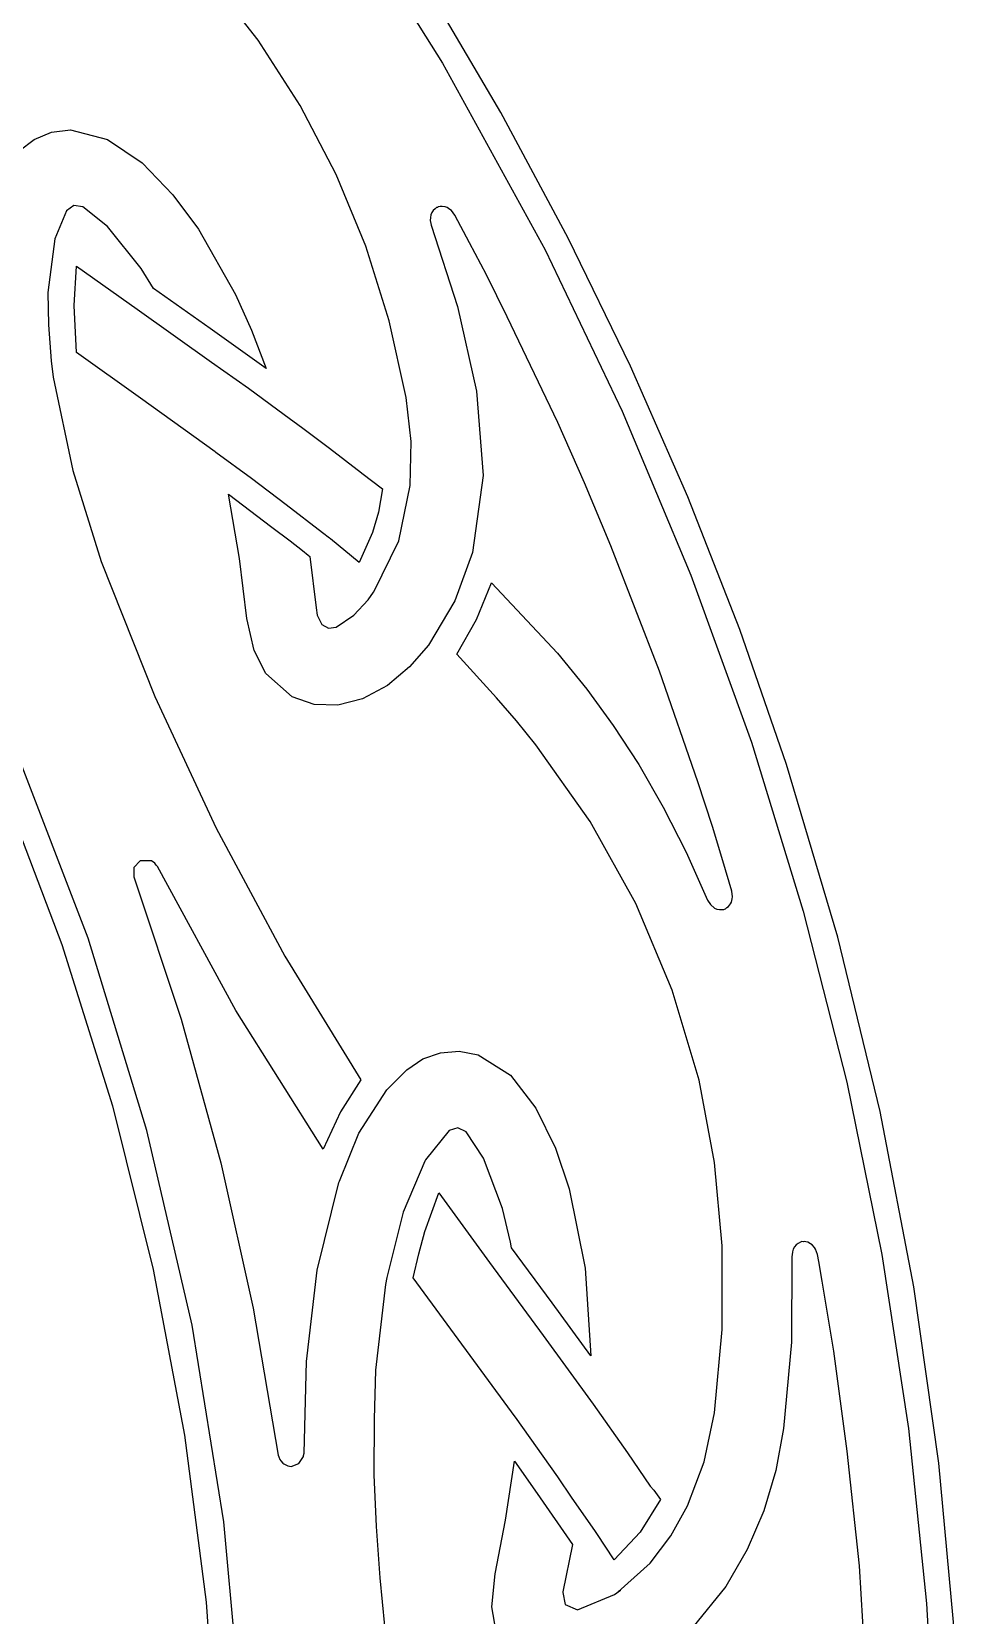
# Model space of a CAD drawing. Extents: x 0 to 238, y 0 to 238.
# Drawn here: x 207.1 to 237.3, y 127.6 to 179.5 of the extents above; entities that cross this region are included whole.
import ezdxf

# ---------------------------------------------------------------- set-up
doc = ezdxf.new("R2010")
doc.units = 0

msp = doc.modelspace()

# ---------------------------------------------------------------- linework, layer by layer
at = {"layer": 'Layer 1'}
for p, q in [((216.807518, 184.306454), (220.502675, 178.424441)), ((214.471251, 179.175462), (212.911486, 181.187938)), ((222.411226, 176.808791), (220.04945, 180.829418)), ((215.843723, 177.036592), (214.471251, 179.175462)), ((220.502675, 178.424441), (223.855, 172.32)), ((217.021248, 174.784509), (215.843723, 177.036592)), ((224.611381, 172.699546), (222.411226, 176.808791)), ((207.717999, 176.16258), (208.339011, 176.242185)), ((208.339011, 176.242185), (209.543335, 175.926376)), ((206.659457, 175.554025), (207.148772, 175.927803)), ((207.148772, 175.927803), (207.717999, 176.16258)), ((209.543335, 175.926376), (210.678841, 175.158035)), ((210.678841, 175.158035), (211.685841, 174.114975)), ((217.996172, 172.432394), (217.021248, 174.784509)), ((211.685841, 174.114975), (212.523346, 172.988945)), ((208.44211, 173.761675), (208.19925, 173.587628)), ((208.738404, 173.723165), (208.44211, 173.761675)), ((209.545336, 173.077045), (208.738404, 173.723165)), ((220.197499, 173.605496), (220.15227, 173.535634)), ((220.260979, 173.662293), (220.197499, 173.605496)), ((220.298977, 173.696752), (220.260979, 173.662293)), ((220.332088, 173.705428), (220.298977, 173.696752)), ((220.360911, 173.723033), (220.332088, 173.705428)), ((220.419049, 173.728815), (220.360911, 173.723033)), ((220.488015, 173.735798), (220.419049, 173.728815)), ((220.58331, 173.718046), (220.488015, 173.735798)), ((220.647093, 173.699047), (220.58331, 173.718046)), ((220.742238, 173.638109), (220.647093, 173.699047)), ((220.792403, 173.601703), (220.742238, 173.638109)), ((220.906596, 173.453102), (220.792403, 173.601703)), ((208.19925, 173.587628), (207.821112, 172.677067)), ((210.643054, 171.708465), (209.545336, 173.077045)), ((220.102901, 173.369578), (220.10011, 173.280765)), ((220.10011, 173.280765), (220.118062, 173.182834)), ((220.11901, 173.457792), (220.102901, 173.369578)), ((220.118062, 173.182834), (220.128335, 173.125439)), ((220.15227, 173.535634), (220.11901, 173.457792)), ((220.128335, 173.125439), (220.986137, 170.463119)), ((221.386811, 172.54334), (220.906596, 173.453102)), ((207.821112, 172.677067), (207.594019, 170.917727)), ((212.523346, 172.988945), (213.731666, 170.860245)), ((226.647426, 168.506564), (224.611381, 172.699546)), ((218.76084, 169.993426), (217.996172, 172.432394)), ((221.936887, 171.49874), (221.386811, 172.54334)), ((223.855, 172.32), (226.376413, 167.041731)), ((208.457908, 170.493637), (208.53161, 171.785327)), ((208.53161, 171.785327), (210.5143, 170.370517)), ((211.046423, 171.050625), (210.643054, 171.708465)), ((212.901503, 169.744575), (211.046423, 171.050625)), ((222.618961, 170.12771), (221.936887, 171.49874)), ((207.594019, 170.917727), (207.614166, 169.858557)), ((208.535352, 168.952217), (208.457908, 170.493637)), ((213.731666, 170.860245), (214.257256, 169.683745)), ((210.5143, 170.370517), (212.94624, 168.645187)), ((219.307598, 167.480786), (218.76084, 169.993426)), ((220.986137, 170.463119), (221.60842, 167.687499)), ((224.268491, 166.66658), (222.618961, 170.12771)), ((207.614166, 169.858557), (207.702079, 168.688987)), ((214.734493, 168.431545), (212.901503, 169.744575)), ((214.257256, 169.683745), (214.734493, 168.431545)), ((210.619472, 167.463107), (208.535352, 168.952217)), ((207.702079, 168.688987), (207.769812, 168.154368)), ((212.94624, 168.645187), (214.1544, 167.784692)), ((228.516872, 164.234726), (226.647426, 168.506564)), ((207.769812, 168.154368), (208.407189, 165.098608)), ((213.062932, 165.707907), (210.619472, 167.463107)), ((214.1544, 167.784692), (215.32462, 166.926192)), ((219.47014, 166.045465), (219.307598, 167.480786)), ((221.60842, 167.687499), (221.825937, 164.936919)), ((215.32462, 166.926192), (215.936, 166.476)), ((226.376413, 167.041731), (228.624502, 161.668811)), ((215.936, 166.476), (216.803268, 165.82948)), ((225.141152, 164.68768), (224.268491, 166.66658)), ((216.803268, 165.82948), (217.845878, 165.017155)), ((219.444476, 164.601196), (219.47014, 166.045465)), ((213.090807, 165.686362), (213.062932, 165.707907)), ((214.252197, 164.838085), (213.090807, 165.686362)), ((208.407189, 165.098608), (209.340512, 162.119878)), ((215.391997, 163.971457), (214.252197, 164.838085)), ((217.845878, 165.017155), (217.858245, 165.010822)), ((217.858245, 165.010822), (217.859492, 165.009577)), ((217.859492, 165.009577), (218.542664, 164.499941)), ((221.825937, 164.936919), (221.477523, 162.413879)), ((213.863915, 162.212863), (213.501435, 164.326053)), ((213.501435, 164.326053), (214.919235, 163.246143)), ((218.542664, 164.499941), (218.40538, 163.729006)), ((219.067544, 162.789273), (219.444476, 164.601196)), ((226.006188, 162.62909), (225.141152, 164.68768)), ((216.580417, 163.05885), (215.391997, 163.971457)), ((230.217226, 159.888911), (228.516872, 164.234726)), ((214.919235, 163.246143), (215.513643, 162.792855)), ((218.40538, 163.729006), (218.210503, 163.067675)), ((215.513643, 162.792855), (215.921152, 162.477001)), ((216.80377, 162.884617), (216.580417, 163.05885)), ((216.83309, 162.859931), (216.80377, 162.884617)), ((217.771628, 162.082065), (216.83309, 162.859931)), ((218.210503, 163.067675), (217.771628, 162.082065)), ((218.253616, 161.127146), (219.067544, 162.789273)), ((214.103623, 160.249023), (213.863915, 162.212863)), ((215.921152, 162.477001), (216.104811, 162.330195)), ((216.104811, 162.330195), (216.165051, 162.282672)), ((216.165051, 162.282672), (216.371996, 160.600772)), ((221.477523, 162.413879), (220.907057, 160.827395)), ((227.600418, 158.53246), (226.006188, 162.62909)), ((209.340512, 162.119878), (211.094311, 157.701224)), ((221.615208, 160.21635), (222.107017, 161.420329)), ((222.107017, 161.420329), (224.258907, 159.115899)), ((228.624502, 161.668811), (230.59845, 156.211625)), ((217.595859, 160.359398), (218.065111, 160.865495)), ((218.065111, 160.865495), (218.246278, 161.113382)), ((218.246278, 161.113382), (218.253616, 161.127146)), ((220.907057, 160.827395), (220.042363, 159.380099)), ((214.343083, 159.202473), (214.103623, 160.249023)), ((216.371996, 160.600772), (216.398773, 160.367092)), ((216.398773, 160.367092), (216.548322, 160.060813)), ((217.027191, 159.968311), (217.595859, 160.359398)), ((220.962977, 159.091169), (221.615208, 160.21635)), ((216.548322, 160.060813), (216.772837, 159.937324)), ((216.772837, 159.937324), (217.027191, 159.968311)), ((231.746, 155.474), (230.217226, 159.888911)), ((214.722866, 158.458663), (214.343083, 159.202473)), ((220.042363, 159.380099), (219.425002, 158.667565)), ((222.260407, 157.661899), (220.962977, 159.091169)), ((224.258907, 159.115899), (225.217093, 157.941589)), ((219.425002, 158.667565), (218.700063, 158.064819)), ((215.582613, 157.688228), (214.722866, 158.458663)), ((218.700063, 158.064819), (217.885682, 157.626159)), ((228.850168, 154.90677), (227.600418, 158.53246)), ((211.094311, 157.701224), (213.097308, 153.394124)), ((216.301425, 157.439411), (215.582613, 157.688228)), ((217.885682, 157.626159), (217.077625, 157.418206)), ((222.913709, 156.906721), (222.260407, 157.661899)), ((225.217093, 157.941589), (226.075895, 156.756109)), ((217.077625, 157.418206), (216.301425, 157.439411)), ((223.547162, 156.118633), (222.913709, 156.906721)), ((226.075895, 156.756109), (226.919386, 155.472749)), ((208.909341, 149.791396), (206.53555, 155.977684)), ((225.328805, 153.608199), (223.547162, 156.118633)), ((230.59845, 156.211625), (232.29744, 150.680554)), ((226.919386, 155.472749), (227.711216, 154.084319)), ((231.74629, 155.4743), (231.746, 155.474)), ((233.42256, 149.826175), (231.74629, 155.4743)), ((206.095239, 154.766841), (208.055111, 149.584243)), ((229.322752, 153.44972), (228.850168, 154.90677)), ((227.711216, 154.084319), (228.469736, 152.604579)), ((213.097308, 153.394124), (215.344237, 149.209101)), ((226.820893, 150.92605), (225.328805, 153.608199)), ((229.665784, 152.3197), (229.322752, 153.44972)), ((228.469736, 152.604579), (229.169161, 151.033189)), ((210.612154, 152.327822), (210.409249, 152.101987)), ((210.409249, 152.101987), (210.410244, 151.79839)), ((210.983011, 152.324531), (210.612154, 152.327822)), ((211.09531, 152.24589), (210.983011, 152.324531)), ((211.140987, 152.186451), (211.09531, 152.24589)), ((211.178187, 152.138078), (211.140987, 152.186451)), ((213.741793, 147.426404), (211.178187, 152.138078)), ((229.959148, 151.333441), (229.665784, 152.3197)), ((210.410244, 151.79839), (210.414832, 151.767323)), ((210.414832, 151.767323), (211.950073, 147.137854)), ((229.981988, 151.144948), (229.959148, 151.333441)), ((228.011316, 148.097068), (226.820893, 150.92605)), ((229.169161, 151.033189), (229.257575, 150.895857)), ((229.257575, 150.895857), (229.394258, 150.779567)), ((229.748659, 150.752747), (229.800122, 150.792292)), ((229.800122, 150.792292), (229.855719, 150.834876)), ((229.855719, 150.834876), (229.911371, 150.913817)), ((229.911371, 150.913817), (229.945237, 150.973207)), ((229.945237, 150.973207), (229.970618, 151.082912)), ((229.970618, 151.082912), (229.981988, 151.144948)), ((229.394258, 150.779567), (229.473447, 150.747004)), ((229.473447, 150.747004), (229.553982, 150.726859)), ((229.553982, 150.726859), (229.639402, 150.73035)), ((229.639402, 150.73035), (229.695702, 150.733291)), ((229.695702, 150.733291), (229.720685, 150.747102)), ((229.720685, 150.747102), (229.748659, 150.752747)), ((232.29744, 150.680554), (233.720655, 145.085981)), ((210.834627, 143.500777), (208.909341, 149.791396)), ((234.812006, 144.126976), (233.42256, 149.826175)), ((208.055111, 149.584243), (209.704507, 144.308577)), ((215.344237, 149.209101), (217.829832, 145.156678)), ((228.887962, 145.146133), (228.011316, 148.097068)), ((216.594537, 142.883958), (213.741793, 147.426404)), ((211.950073, 147.137854), (213.24934, 142.439907)), ((219.337792, 145.488102), (219.85407, 145.842152)), ((219.85407, 145.842152), (220.434875, 146.046621)), ((220.434875, 146.046621), (221.048729, 146.094852)), ((221.048729, 146.094852), (221.664152, 145.980184)), ((221.664152, 145.980184), (222.718785, 145.310289)), ((217.829832, 145.156678), (217.1688, 144.113218)), ((218.677511, 144.830214), (219.337792, 145.488102)), ((222.718785, 145.310289), (223.556482, 144.227864)), ((229.39308, 142.450459), (228.887962, 145.146133)), ((217.758953, 143.410498), (218.677511, 144.830214)), ((233.720655, 145.085981), (234.867275, 139.438289)), ((209.704507, 144.308577), (211.041166, 138.954101)), ((217.1688, 144.113218), (216.594537, 142.883958)), ((223.556482, 144.227864), (224.199011, 142.926404)), ((235.915453, 138.38716), (234.812006, 144.126976)), ((221.003809, 143.587786), (220.719487, 143.500842)), ((221.271211, 143.457806), (221.003809, 143.587786)), ((212.313233, 137.128968), (210.834627, 143.500777)), ((217.126511, 141.842264), (217.758953, 143.410498)), ((220.719487, 143.500842), (219.944113, 142.536425)), ((221.843927, 142.595115), (221.271211, 143.457806)), ((219.944113, 142.536425), (219.925963, 142.500583)), ((222.456936, 140.952305), (221.843927, 142.595115)), ((224.199011, 142.926404), (224.64048, 141.595074)), ((213.24934, 142.439907), (214.310383, 137.682493)), ((219.925963, 142.500583), (219.20978, 140.831303)), ((229.645848, 139.725428), (229.39308, 142.450459)), ((216.399656, 138.931368), (217.114042, 141.795638)), ((217.114042, 141.795638), (217.126511, 141.842264)), ((224.64048, 141.595074), (225.165977, 138.990254)), ((219.918285, 140.196135), (220.374215, 141.457755)), ((220.374215, 141.457755), (222.034805, 139.185345)), ((222.725315, 139.845115), (222.456936, 140.952305)), ((219.20978, 140.831303), (218.675816, 138.691183)), ((219.72575, 139.468033), (219.918285, 140.196135)), ((219.544885, 138.683783), (219.72575, 139.468033)), ((222.760028, 139.655524), (222.725315, 139.845115)), ((224.087718, 137.866014), (222.760028, 139.655524)), ((229.645448, 136.9887), (229.645848, 139.725428)), ((231.929672, 139.431215), (231.922642, 139.373568)), ((231.941441, 139.529053), (231.929672, 139.431215)), ((231.970166, 139.613028), (231.941441, 139.529053)), ((232.011455, 139.691717), (231.970166, 139.613028)), ((232.066406, 139.755347), (232.011455, 139.691717)), ((232.130386, 139.807756), (232.066406, 139.755347)), ((232.207977, 139.842065), (232.130386, 139.807756)), ((232.254544, 139.863057), (232.207977, 139.842065)), ((232.288853, 139.861163), (232.254544, 139.863057)), ((232.321665, 139.868992), (232.288853, 139.861163)), ((232.379111, 139.856575), (232.321665, 139.868992)), ((232.447378, 139.841416), (232.379111, 139.856575)), ((232.533399, 139.795838), (232.447378, 139.841416)), ((232.588949, 139.758189), (232.533399, 139.795838)), ((232.662403, 139.671172), (232.588949, 139.758189)), ((232.699656, 139.621218), (232.662403, 139.671172)), ((232.765281, 139.445089), (232.699656, 139.621218)), ((232.807515, 139.217948), (232.765281, 139.445089)), ((234.867275, 139.438289), (235.736485, 133.74786)), ((211.041166, 138.954101), (212.062828, 133.535075)), ((216.047853, 135.943995), (216.399656, 138.931368)), ((222.034805, 139.185345), (223.796485, 136.796445)), ((225.165977, 138.990254), (225.353028, 136.132004)), ((231.922642, 139.373568), (231.914912, 136.576308)), ((232.914728, 138.573971), (232.807515, 139.217948)), ((218.630339, 138.462894), (218.309498, 135.662244)), ((218.675816, 138.691183), (218.630339, 138.462894)), ((222.874315, 134.126183), (219.544885, 138.683783)), ((233.292019, 136.274991), (232.914728, 138.573971)), ((236.733725, 132.617186), (235.915453, 138.38716)), ((225.353028, 136.132004), (224.087718, 137.866014)), ((214.310383, 137.682493), (215.130952, 132.874623)), ((213.346986, 130.69911), (212.313233, 137.128968)), ((229.391065, 134.257933), (229.645448, 136.9887)), ((223.796485, 136.796445), (225.425275, 134.550655)), ((231.914912, 136.576308), (231.648475, 133.745088)), ((215.972699, 132.936918), (216.047853, 135.943995)), ((233.736129, 133.012181), (233.292019, 136.274991)), ((218.309498, 135.662244), (218.261128, 134.052304)), ((225.425275, 134.550655), (226.548, 132.952)), ((229.060552, 132.662103), (229.391065, 134.257933)), ((218.261128, 134.052304), (218.254992, 132.237864)), ((222.877059, 134.122294), (222.874315, 134.126183)), ((222.882139, 134.115013), (222.877059, 134.122294)), ((224.269529, 132.162943), (222.882139, 134.115013)), ((231.648475, 133.745088), (231.402176, 132.379874)), ((235.736485, 133.74786), (236.327467, 128.025078)), ((212.062828, 133.535075), (212.767233, 128.065756)), ((215.130952, 132.874623), (215.147858, 132.826702)), ((215.147858, 132.826702), (215.178425, 132.740184)), ((215.178425, 132.740184), (215.213731, 132.687922)), ((215.213731, 132.687922), (215.283843, 132.61144)), ((215.806635, 132.601715), (215.952004, 132.832795)), ((215.952004, 132.832795), (215.957589, 132.860524)), ((215.957589, 132.860524), (215.972699, 132.936918)), ((222.558061, 130.753421), (222.852074, 132.679711)), ((222.852074, 132.679711), (223.592193, 131.618301)), ((226.548, 132.952), (226.54808, 132.95143)), ((226.54808, 132.95143), (227.286751, 131.85756)), ((228.513168, 131.217222), (229.060552, 132.662103)), ((234.131172, 129.259331), (233.736129, 133.012181)), ((215.283843, 132.61144), (215.316158, 132.589347)), ((215.316158, 132.589347), (215.44576, 132.530956)), ((215.44576, 132.530956), (215.549533, 132.50991)), ((215.549533, 132.50991), (215.806635, 132.601715)), ((218.254992, 132.237864), (218.327749, 130.547044)), ((224.741215, 131.468395), (224.269529, 132.162943)), ((231.402176, 132.379874), (231.003433, 131.055827)), ((237.267644, 126.827511), (236.733725, 132.617186)), ((227.286751, 131.85756), (227.40693, 131.735287)), ((227.40693, 131.735287), (227.626394, 131.421628)), ((223.592193, 131.618301), (224.748453, 129.957001)), ((225.482629, 130.411775), (224.741215, 131.468395)), ((227.626394, 131.421628), (226.966223, 130.362309)), ((227.970296, 130.23285), (228.513168, 131.217222)), ((213.937711, 124.234344), (213.346986, 130.69911)), ((222.217323, 128.989191), (222.558061, 130.753421)), ((231.003433, 131.055827), (230.45687, 129.785643)), ((218.327749, 130.547044), (218.445783, 128.859354)), ((225.483726, 130.409729), (225.482629, 130.411775)), ((225.551194, 130.311798), (225.483726, 130.409729)), ((225.551296, 130.31125), (225.551194, 130.311798)), ((226.111744, 129.452448), (225.551296, 130.31125)), ((226.966223, 130.362309), (226.111744, 129.452448)), ((227.287598, 129.339753), (227.970296, 130.23285)), ((224.748453, 129.957001), (224.433448, 128.406351)), ((230.45687, 129.785643), (229.767115, 128.582018)), ((226.246288, 128.404257), (227.287598, 129.339753)), ((234.554138, 122.211121), (234.131172, 129.259331)), ((218.445783, 128.859354), (218.773903, 125.487984)), ((222.112478, 127.918693), (222.217323, 128.989191)), ((229.767115, 128.582018), (228.689, 127.251)), ((212.767233, 128.065756), (213.15212, 122.560401)), ((224.433448, 128.406351), (224.429257, 128.386753)), ((224.429257, 128.386753), (224.515826, 127.987821)), ((224.910519, 127.818376), (226.126759, 128.323073)), ((226.126759, 128.323073), (226.32003, 128.455267)), ((226.32003, 128.455267), (226.246288, 128.404257)), ((236.327467, 128.025078), (236.639403, 122.280324)), ((222.253639, 127.09377), (222.112478, 127.918693)), ((224.515826, 127.987821), (224.910519, 127.818376))]:
    msp.add_line(p, q, dxfattribs=at)

doc.saveas('drawing.dxf')
